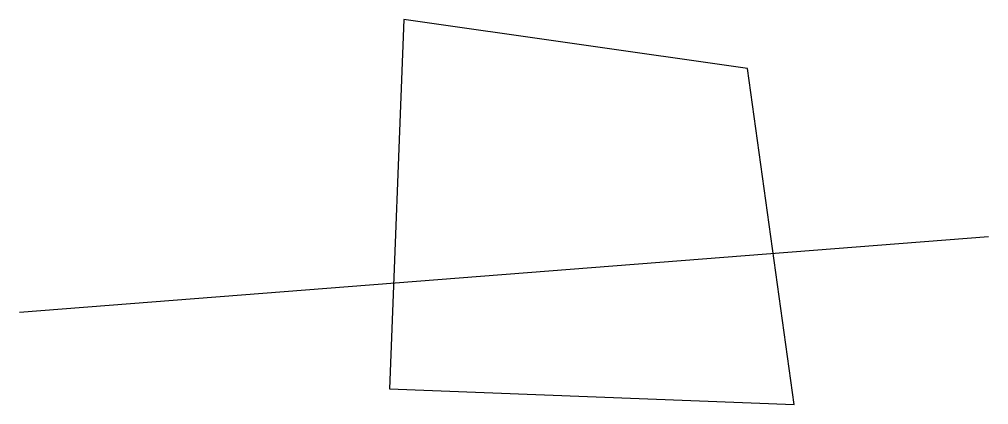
# Model space of a CAD drawing. Header units: millimetres. Extents: x 7715 to 16496, y 12567 to 16060.
import ezdxf

# ---------------------------------------------------------------- set-up
doc = ezdxf.new("R2010")
doc.units = ezdxf.units.MM

msp = doc.modelspace()

# ---------------------------------------------------------------- linework, layer by layer
for p, q in [((11197.5, 16060.1), (11067.8, 12709)), ((14309.8, 15615.8), (11197.5, 16060.1)), ((14735.4, 12567), (14309.8, 15615.8)), ((16495.7, 14088.1), (7714.8, 13403)), ((11067.8, 12709), (14735.4, 12567))]:
    msp.add_line(p, q)

doc.saveas('drawing.dxf')
